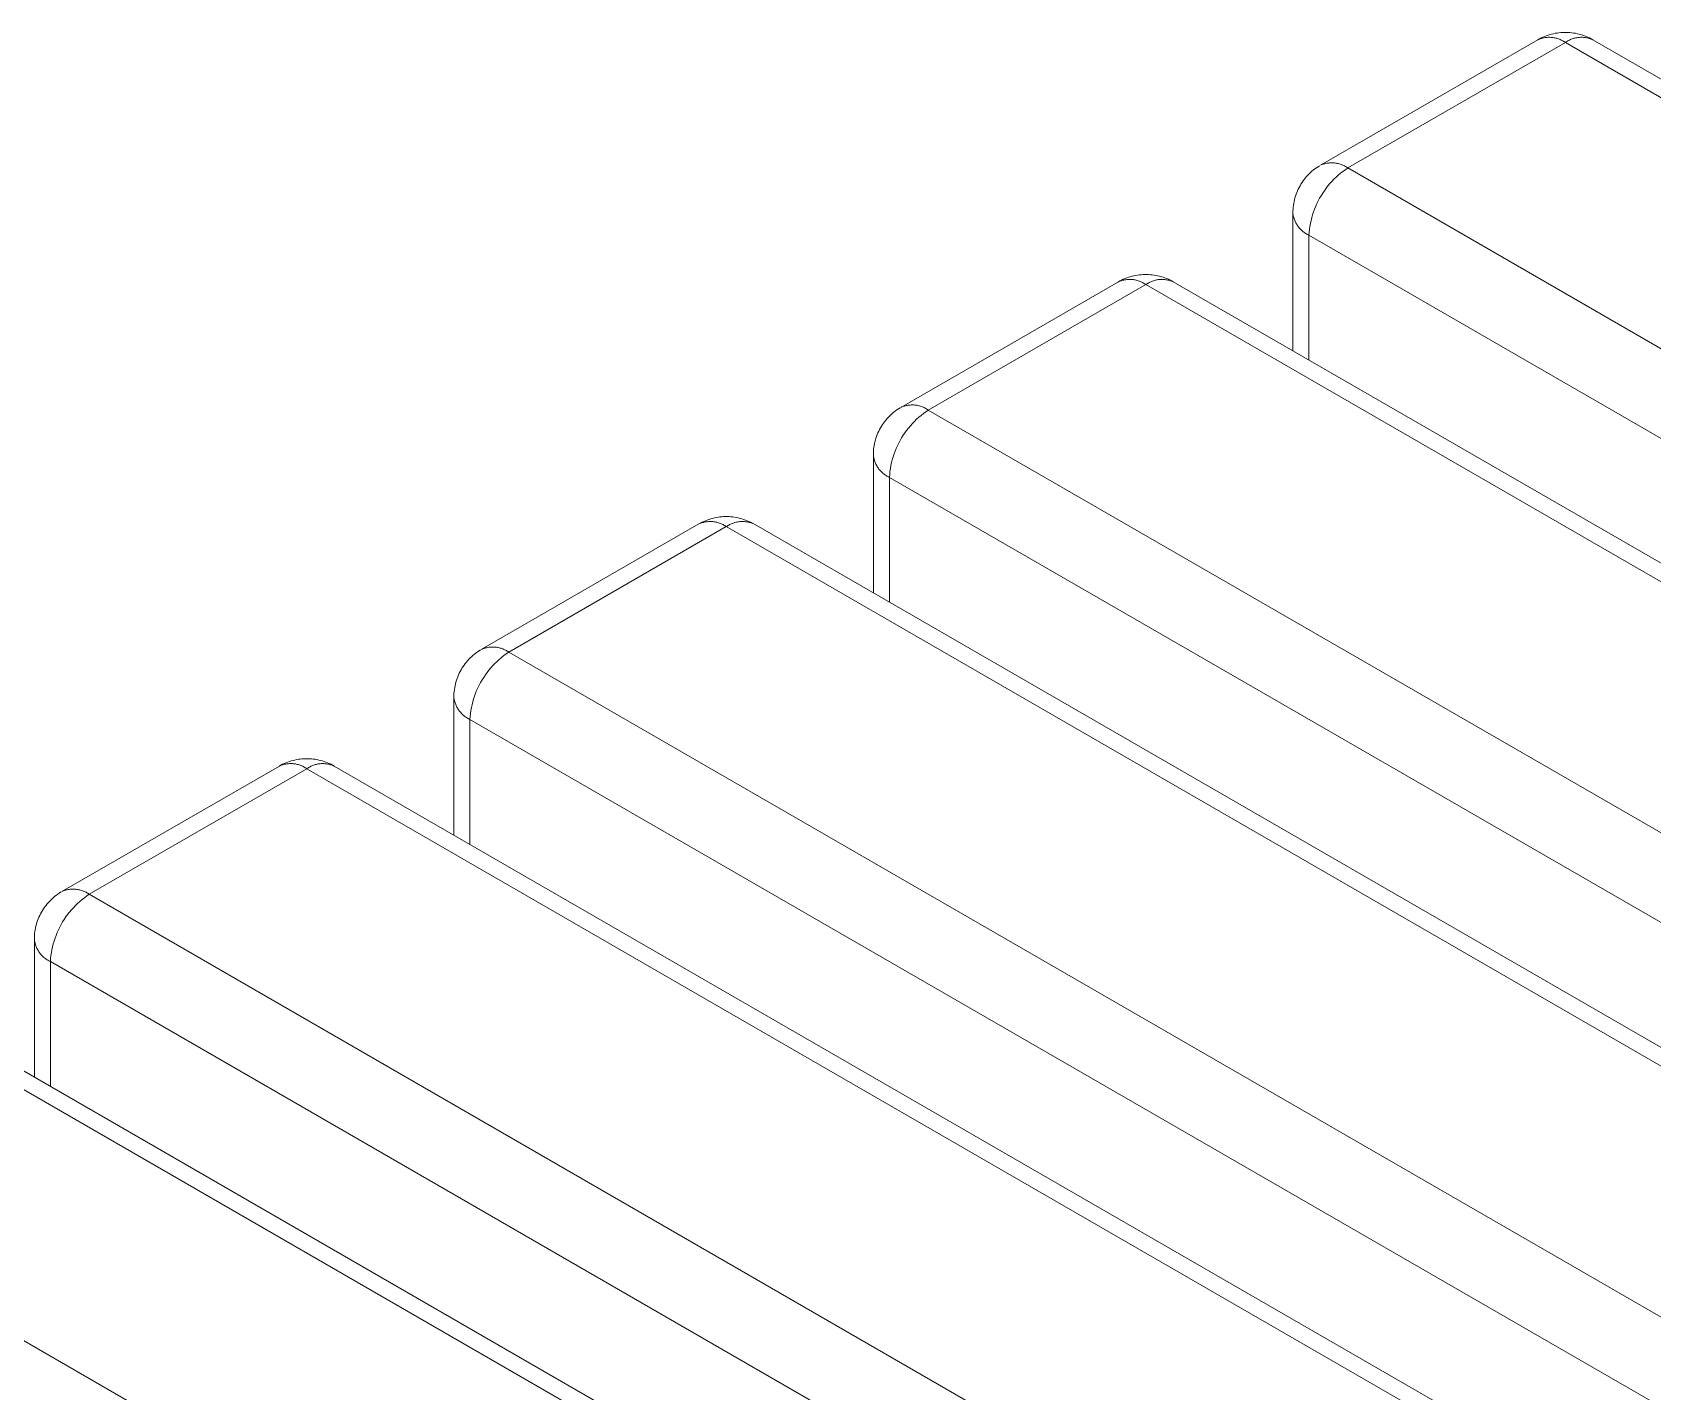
# Model space of a CAD drawing. Header units: inches. Extents: x -16 to 183, y -17 to 123.
# Drawn here: x 4.768 to 8.581, y 22.951 to 26.152 of the extents above; entities that cross this region are included whole.
import ezdxf

# ---------------------------------------------------------------- set-up
doc = ezdxf.new("R2010")
doc.units = ezdxf.units.IN
doc.layers.add('ZANO_R', color=7, linetype='Continuous', lineweight=0)

msp = doc.modelspace()

# ---------------------------------------------------------------- linework, layer by layer
at = {"layer": 'ZANO_R'}
for p, q in [((7.79941, 25.83905), (8.31139, 26.13464)), ((8.37604, 26.12824), (7.86405, 25.83264)), ((8.31139, 26.13464), (8.31521, 26.13676)), ((8.31139, 26.13464), (8.31347, 26.13554)), ((8.31347, 26.13554), (8.31558, 26.13636)), ((8.31521, 26.13676), (8.3191, 26.13875)), ((8.31558, 26.13636), (8.31772, 26.13711)), ((8.31772, 26.13711), (8.31989, 26.13778)), ((8.3191, 26.13875), (8.32305, 26.14061)), ((8.31989, 26.13778), (8.32208, 26.13838)), ((8.32208, 26.13838), (8.32428, 26.1389)), ((8.32305, 26.14061), (8.32706, 26.14233)), ((8.32428, 26.1389), (8.32651, 26.13934)), ((8.32651, 26.13934), (8.32874, 26.13971)), ((8.32706, 26.14233), (8.33113, 26.14391)), ((8.32874, 26.13971), (8.33099, 26.14)), ((8.33099, 26.14), (8.33325, 26.14021)), ((8.33113, 26.14391), (8.33525, 26.14536)), ((8.33325, 26.14021), (8.33551, 26.14034)), ((8.33525, 26.14536), (8.33942, 26.14667)), ((8.33551, 26.14034), (8.33778, 26.14039)), ((8.33778, 26.14039), (8.34004, 26.14036)), ((8.33942, 26.14667), (8.34363, 26.14784)), ((8.34004, 26.14036), (8.34231, 26.14026)), ((8.34231, 26.14026), (8.34457, 26.14008)), ((8.34363, 26.14784), (8.34787, 26.14886)), ((8.34457, 26.14008), (8.34682, 26.13981)), ((8.34682, 26.13981), (8.34906, 26.13947)), ((8.34787, 26.14886), (8.35215, 26.14974)), ((8.34906, 26.13947), (8.35129, 26.13905)), ((8.35129, 26.13905), (8.3535, 26.13856)), ((8.35215, 26.14974), (8.35646, 26.15047)), ((8.3535, 26.13856), (8.35569, 26.13798)), ((8.35569, 26.13798), (8.35787, 26.13734)), ((8.35646, 26.15047), (8.36079, 26.15106)), ((8.35787, 26.13734), (8.36002, 26.13661)), ((8.36002, 26.13661), (8.36214, 26.13581)), ((8.36079, 26.15106), (8.36513, 26.1515)), ((8.36214, 26.13581), (8.36423, 26.13494)), ((8.36423, 26.13494), (8.36629, 26.134)), ((8.36513, 26.1515), (8.36949, 26.1518)), ((8.36629, 26.134), (8.36832, 26.13298)), ((8.36832, 26.13298), (8.37031, 26.1319)), ((8.36949, 26.1518), (8.37385, 26.15194)), ((8.37031, 26.1319), (8.37226, 26.13074)), ((8.37226, 26.13074), (8.37417, 26.12952)), ((8.37385, 26.15194), (8.37822, 26.15194)), ((8.37417, 26.12952), (8.37604, 26.12824)), ((8.3779, 26.12952), (8.37604, 26.12824)), ((37.14479, 9.51859), (8.37604, 26.12824)), ((8.37981, 26.13074), (8.3779, 26.12952)), ((8.37822, 26.15194), (8.38259, 26.1518)), ((8.38177, 26.1319), (8.37981, 26.13074)), ((8.38376, 26.13298), (8.38177, 26.1319)), ((8.38259, 26.1518), (8.38694, 26.1515)), ((8.38578, 26.134), (8.38376, 26.13298)), ((8.38784, 26.13494), (8.38578, 26.134)), ((8.38694, 26.1515), (8.39129, 26.15106)), ((8.38994, 26.13581), (8.38784, 26.13494)), ((8.39206, 26.13661), (8.38994, 26.13581)), ((8.39129, 26.15106), (8.39562, 26.15047)), ((8.39421, 26.13734), (8.39206, 26.13661)), ((8.39638, 26.13798), (8.39421, 26.13734)), ((8.39562, 26.15047), (8.39992, 26.14974)), ((8.39857, 26.13856), (8.39638, 26.13798)), ((8.40078, 26.13905), (8.39857, 26.13856)), ((8.39992, 26.14974), (8.4042, 26.14886)), ((8.40301, 26.13947), (8.40078, 26.13905)), ((8.40525, 26.13981), (8.40301, 26.13947)), ((8.4042, 26.14886), (8.40844, 26.14784)), ((8.40751, 26.14008), (8.40525, 26.13981)), ((8.40976, 26.14026), (8.40751, 26.14008)), ((8.40844, 26.14784), (8.41265, 26.14667)), ((8.41203, 26.14036), (8.40976, 26.14026)), ((8.4143, 26.14039), (8.41203, 26.14036)), ((8.41265, 26.14667), (8.41682, 26.14536)), ((8.41656, 26.14034), (8.4143, 26.14039)), ((8.41883, 26.14021), (8.41656, 26.14034)), ((8.41682, 26.14536), (8.42094, 26.14391)), ((8.42108, 26.14), (8.41883, 26.14021)), ((8.42094, 26.14391), (8.42501, 26.14233)), ((8.42333, 26.13971), (8.42108, 26.14)), ((8.42557, 26.13934), (8.42333, 26.13971)), ((8.42501, 26.14233), (8.42902, 26.14061)), ((8.42779, 26.1389), (8.42557, 26.13934)), ((8.43, 26.13838), (8.42779, 26.1389)), ((8.42902, 26.14061), (8.43298, 26.13875)), ((8.43218, 26.13778), (8.43, 26.13838)), ((8.43435, 26.13711), (8.43218, 26.13778)), ((8.43298, 26.13875), (8.43687, 26.13676)), ((8.43649, 26.13636), (8.43435, 26.13711)), ((8.4386, 26.13554), (8.43649, 26.13636)), ((8.43687, 26.13676), (8.44068, 26.13464)), ((8.44068, 26.13464), (8.4386, 26.13554)), ((8.44068, 26.13464), (41.171, 7.23779)), ((7.77007, 25.81587), (7.77318, 25.81905)), ((7.77318, 25.81905), (7.7764, 25.82212)), ((7.7764, 25.82212), (7.77972, 25.82508)), ((7.77972, 25.82508), (7.78314, 25.82792)), ((7.78314, 25.82792), (7.78666, 25.83064)), ((7.78666, 25.83064), (7.79026, 25.83325)), ((7.79026, 25.83325), (7.79396, 25.83572)), ((7.79396, 25.83572), (7.79774, 25.83807)), ((7.79941, 25.83905), (7.80149, 25.83994)), ((7.80149, 25.83994), (7.8036, 25.84077)), ((7.8036, 25.84077), (7.80574, 25.84151)), ((7.80574, 25.84151), (7.80791, 25.84219)), ((7.80791, 25.84219), (7.81009, 25.84278)), ((7.81009, 25.84278), (7.8123, 25.84331)), ((7.8123, 25.84331), (7.81452, 25.84375)), ((7.81452, 25.84375), (7.81676, 25.84412)), ((7.81676, 25.84412), (7.81901, 25.8444)), ((7.81901, 25.8444), (7.82127, 25.84461)), ((7.82127, 25.84461), (7.82353, 25.84475)), ((7.82353, 25.84475), (7.8258, 25.8448)), ((7.8258, 25.8448), (7.82806, 25.84477)), ((7.82806, 25.84477), (7.83033, 25.84467)), ((7.83033, 25.84467), (7.83259, 25.84448)), ((7.83259, 25.84448), (7.83484, 25.84422)), ((7.83484, 25.84422), (7.83708, 25.84388)), ((7.83708, 25.84388), (7.83931, 25.84346)), ((7.83931, 25.84346), (7.84152, 25.84296)), ((7.84152, 25.84296), (7.84371, 25.84239)), ((7.84703, 25.82023), (7.84165, 25.81571)), ((7.84371, 25.84239), (7.84588, 25.84174)), ((7.84588, 25.84174), (7.84803, 25.84102)), ((7.85256, 25.82456), (7.84703, 25.82023)), ((7.84803, 25.84102), (7.85015, 25.84022)), ((7.85015, 25.84022), (7.85225, 25.83935)), ((7.85225, 25.83935), (7.85431, 25.8384)), ((7.85824, 25.8287), (7.85256, 25.82456)), ((7.85431, 25.8384), (7.85634, 25.83739)), ((7.85634, 25.83739), (7.85833, 25.8363)), ((7.86405, 25.83264), (7.85824, 25.8287)), ((7.85833, 25.8363), (7.86028, 25.83515)), ((7.86028, 25.83515), (7.86219, 25.83393)), ((7.86219, 25.83393), (7.86405, 25.83264)), ((7.86405, 25.83264), (40.59437, 6.93579)), ((7.74391, 25.77485), (7.74562, 25.77896)), ((7.74562, 25.77896), (7.74748, 25.783)), ((7.74748, 25.783), (7.74947, 25.78698)), ((7.74947, 25.78698), (7.7516, 25.79088)), ((7.7516, 25.79088), (7.75386, 25.79471)), ((7.75386, 25.79471), (7.75626, 25.79846)), ((7.75626, 25.79846), (7.75877, 25.80213)), ((7.75877, 25.80213), (7.76142, 25.80571)), ((7.76142, 25.80571), (7.76418, 25.80919)), ((7.76418, 25.80919), (7.76707, 25.81258)), ((7.76707, 25.81258), (7.77007, 25.81587)), ((7.80884, 25.77921), (7.80491, 25.77339)), ((7.81297, 25.7849), (7.80884, 25.77921)), ((7.81729, 25.79044), (7.81297, 25.7849)), ((7.82181, 25.79583), (7.81729, 25.79044)), ((7.8265, 25.80105), (7.82181, 25.79583)), ((7.83138, 25.80611), (7.8265, 25.80105)), ((7.83643, 25.811), (7.83138, 25.80611)), ((7.84165, 25.81571), (7.83643, 25.811)), ((7.73545, 25.7404), (7.73598, 25.74481)), ((7.73598, 25.74481), (7.73667, 25.74921)), ((7.73667, 25.74921), (7.7375, 25.75358)), ((7.7375, 25.75358), (7.73849, 25.75792)), ((7.73849, 25.75792), (7.73963, 25.76222)), ((7.73963, 25.76222), (7.74091, 25.76648)), ((7.74091, 25.76648), (7.74234, 25.77069)), ((7.74234, 25.77069), (7.74391, 25.77485)), ((7.78843, 25.7424), (7.7858, 25.73589)), ((7.79129, 25.74882), (7.78843, 25.7424)), ((7.79438, 25.75514), (7.79129, 25.74882)), ((7.79768, 25.76134), (7.79438, 25.75514)), ((7.80119, 25.76743), (7.79768, 25.76134)), ((7.80491, 25.77339), (7.80119, 25.76743)), ((7.73476, 25.72707), (7.73484, 25.73152)), ((7.73476, 25.40206), (7.73476, 25.72707)), ((7.73503, 25.72482), (7.73476, 25.72707)), ((7.73484, 25.73152), (7.73507, 25.73597)), ((7.73537, 25.72258), (7.73503, 25.72482)), ((7.73507, 25.73597), (7.73545, 25.7404)), ((7.73579, 25.72036), (7.73537, 25.72258)), ((7.73629, 25.71814), (7.73579, 25.72036)), ((7.73687, 25.71595), (7.73629, 25.71814)), ((7.73752, 25.71378), (7.73687, 25.71595)), ((7.73824, 25.71163), (7.73752, 25.71378)), ((7.73905, 25.70951), (7.73824, 25.71163)), ((7.73992, 25.70742), (7.73905, 25.70951)), ((7.74087, 25.70536), (7.73992, 25.70742)), ((7.74189, 25.70334), (7.74087, 25.70536)), ((7.74297, 25.70135), (7.74189, 25.70334)), ((7.77756, 25.70904), (7.77609, 25.70216)), ((7.77927, 25.71585), (7.77756, 25.70904)), ((7.78121, 25.72261), (7.77927, 25.71585)), ((7.78339, 25.72929), (7.78121, 25.72261)), ((7.7858, 25.73589), (7.78339, 25.72929)), ((7.74413, 25.6994), (7.74297, 25.70135)), ((7.74535, 25.69749), (7.74413, 25.6994)), ((7.74664, 25.69562), (7.74535, 25.69749)), ((7.748, 25.6938), (7.74664, 25.69562)), ((7.74941, 25.69203), (7.748, 25.6938)), ((7.75089, 25.69031), (7.74941, 25.69203)), ((7.75242, 25.68865), (7.75089, 25.69031)), ((7.75402, 25.68703), (7.75242, 25.68865)), ((7.75566, 25.68548), (7.75402, 25.68703)), ((7.75737, 25.68398), (7.75566, 25.68548)), ((7.75912, 25.68254), (7.75737, 25.68398)), ((7.76092, 25.68116), (7.75912, 25.68254)), ((7.76277, 25.67985), (7.76092, 25.68116)), ((7.76466, 25.6786), (7.76277, 25.67985)), ((7.76659, 25.67742), (7.76466, 25.6786)), ((7.76857, 25.67631), (7.76659, 25.67742)), ((7.77058, 25.67526), (7.76857, 25.67631)), ((7.77263, 25.67429), (7.77058, 25.67526)), ((7.77313, 25.6813), (7.77263, 25.67429)), ((7.77263, 25.67429), (7.77263, 25.3802)), ((36.88866, 8.86414), (7.77263, 25.67429)), ((7.77388, 25.68829), (7.77313, 25.6813)), ((7.77486, 25.69524), (7.77388, 25.68829)), ((7.77609, 25.70216), (7.77486, 25.69524)), ((6.81201, 25.26897), (7.32399, 25.56457)), ((7.38864, 25.55816), (6.87666, 25.26257)), ((7.32399, 25.56457), (7.32781, 25.56669)), ((7.32399, 25.56457), (7.32608, 25.56546)), ((7.32608, 25.56546), (7.32819, 25.56629)), ((7.32781, 25.56669), (7.3317, 25.56868)), ((7.32819, 25.56629), (7.33033, 25.56703)), ((7.33033, 25.56703), (7.33249, 25.56771)), ((7.3317, 25.56868), (7.33565, 25.57053)), ((7.33249, 25.56771), (7.33468, 25.56831)), ((7.33468, 25.56831), (7.33689, 25.56883)), ((7.33565, 25.57053), (7.33967, 25.57226)), ((7.33689, 25.56883), (7.33911, 25.56927)), ((7.33911, 25.56927), (7.34135, 25.56964)), ((7.33967, 25.57226), (7.34374, 25.57384)), ((7.34135, 25.56964), (7.3436, 25.56993)), ((7.3436, 25.56993), (7.34585, 25.57014)), ((7.34374, 25.57384), (7.34786, 25.57529)), ((7.34585, 25.57014), (7.34812, 25.57027)), ((7.34786, 25.57529), (7.35202, 25.5766)), ((7.34812, 25.57027), (7.35038, 25.57032)), ((7.35038, 25.57032), (7.35265, 25.57029)), ((7.35202, 25.5766), (7.35623, 25.57776)), ((7.35265, 25.57029), (7.35491, 25.57019)), ((7.35491, 25.57019), (7.35717, 25.57)), ((7.35623, 25.57776), (7.36048, 25.57879)), ((7.35717, 25.57), (7.35943, 25.56974)), ((7.35943, 25.56974), (7.36167, 25.5694)), ((7.36048, 25.57879), (7.36476, 25.57967)), ((7.36167, 25.5694), (7.36389, 25.56898)), ((7.36389, 25.56898), (7.36611, 25.56848)), ((7.36476, 25.57967), (7.36906, 25.5804)), ((7.36611, 25.56848), (7.3683, 25.56791)), ((7.3683, 25.56791), (7.37047, 25.56726)), ((7.36906, 25.5804), (7.37339, 25.58099)), ((7.37047, 25.56726), (7.37262, 25.56654)), ((7.37262, 25.56654), (7.37474, 25.56574)), ((7.37339, 25.58099), (7.37774, 25.58143)), ((7.37474, 25.56574), (7.37684, 25.56487)), ((7.37684, 25.56487), (7.3789, 25.56393)), ((7.37774, 25.58143), (7.38209, 25.58172)), ((7.3789, 25.56393), (7.38092, 25.56291)), ((7.38092, 25.56291), (7.38291, 25.56183)), ((7.38209, 25.58172), (7.38646, 25.58187)), ((7.38291, 25.56183), (7.38487, 25.56067)), ((7.38487, 25.56067), (7.38678, 25.55945)), ((7.38646, 25.58187), (7.39083, 25.58187)), ((7.38678, 25.55945), (7.38864, 25.55816)), ((7.39051, 25.55945), (7.38864, 25.55816)), ((36.13762, 8.95993), (7.38864, 25.55816)), ((7.39242, 25.56067), (7.39051, 25.55945)), ((7.39083, 25.58187), (7.39519, 25.58172)), ((7.39437, 25.56183), (7.39242, 25.56067)), ((7.39636, 25.56291), (7.39437, 25.56183)), ((7.39519, 25.58172), (7.39955, 25.58143)), ((7.39839, 25.56393), (7.39636, 25.56291)), ((7.40045, 25.56487), (7.39839, 25.56393)), ((7.39955, 25.58143), (7.40389, 25.58099)), ((7.40254, 25.56574), (7.40045, 25.56487)), ((7.40466, 25.56654), (7.40254, 25.56574)), ((7.40389, 25.58099), (7.40822, 25.5804)), ((7.40681, 25.56726), (7.40466, 25.56654)), ((7.40898, 25.56791), (7.40681, 25.56726)), ((7.40822, 25.5804), (7.41253, 25.57967)), ((7.41118, 25.56848), (7.40898, 25.56791)), ((7.41339, 25.56898), (7.41118, 25.56848)), ((7.41253, 25.57967), (7.4168, 25.57879)), ((7.41562, 25.5694), (7.41339, 25.56898)), ((7.41786, 25.56974), (7.41562, 25.5694)), ((7.4168, 25.57879), (7.42105, 25.57776)), ((7.42011, 25.57), (7.41786, 25.56974)), ((7.42237, 25.57019), (7.42011, 25.57)), ((7.42105, 25.57776), (7.42526, 25.5766)), ((7.42463, 25.57029), (7.42237, 25.57019)), ((7.4269, 25.57032), (7.42463, 25.57029)), ((7.42526, 25.5766), (7.42943, 25.57529)), ((7.42917, 25.57027), (7.4269, 25.57032)), ((7.43143, 25.57014), (7.42917, 25.57027)), ((7.42943, 25.57529), (7.43355, 25.57384)), ((7.43369, 25.56993), (7.43143, 25.57014)), ((7.43355, 25.57384), (7.43762, 25.57226)), ((7.43594, 25.56964), (7.43369, 25.56993)), ((7.43817, 25.56927), (7.43594, 25.56964)), ((7.43762, 25.57226), (7.44163, 25.57053)), ((7.4404, 25.56883), (7.43817, 25.56927)), ((7.4426, 25.56831), (7.4404, 25.56883)), ((7.44163, 25.57053), (7.44558, 25.56868)), ((7.44479, 25.56771), (7.4426, 25.56831)), ((7.44695, 25.56703), (7.44479, 25.56771)), ((7.44558, 25.56868), (7.44947, 25.56669)), ((7.44909, 25.56629), (7.44695, 25.56703)), ((7.45121, 25.56546), (7.44909, 25.56629)), ((7.44947, 25.56669), (7.45329, 25.56457)), ((7.45329, 25.56457), (7.45121, 25.56546)), ((7.45329, 25.56457), (40.1836, 6.66771)), ((6.77967, 25.24251), (6.78267, 25.24579)), ((6.78267, 25.24579), (6.78578, 25.24897)), ((6.78578, 25.24897), (6.789, 25.25205)), ((6.789, 25.25205), (6.79232, 25.255)), ((6.79232, 25.255), (6.79574, 25.25785)), ((6.79574, 25.25785), (6.79926, 25.26057)), ((6.79926, 25.26057), (6.80287, 25.26317)), ((6.80287, 25.26317), (6.80657, 25.26565)), ((6.80657, 25.26565), (6.81034, 25.268)), ((6.81201, 25.26897), (6.81409, 25.26987)), ((6.81409, 25.26987), (6.81621, 25.27069)), ((6.81621, 25.27069), (6.81835, 25.27144)), ((6.81835, 25.27144), (6.82051, 25.27211)), ((6.82051, 25.27211), (6.8227, 25.27271)), ((6.8227, 25.27271), (6.8249, 25.27323)), ((6.8249, 25.27323), (6.82713, 25.27368)), ((6.82713, 25.27368), (6.82936, 25.27404)), ((6.82936, 25.27404), (6.83161, 25.27433)), ((6.83161, 25.27433), (6.83387, 25.27454)), ((6.83387, 25.27454), (6.83613, 25.27467)), ((6.83613, 25.27467), (6.8384, 25.27473)), ((6.8384, 25.27473), (6.84067, 25.2747)), ((6.84067, 25.2747), (6.84293, 25.27459)), ((6.84293, 25.27459), (6.84519, 25.27441)), ((6.84519, 25.27441), (6.84744, 25.27415)), ((6.84744, 25.27415), (6.84968, 25.27381)), ((6.85425, 25.24563), (6.84904, 25.24093)), ((6.84968, 25.27381), (6.85191, 25.27339)), ((6.85191, 25.27339), (6.85412, 25.27289)), ((6.85412, 25.27289), (6.85632, 25.27232)), ((6.85963, 25.25016), (6.85425, 25.24563)), ((6.85632, 25.27232), (6.85849, 25.27167)), ((6.85849, 25.27167), (6.86064, 25.27095)), ((6.86516, 25.25449), (6.85963, 25.25016)), ((6.86064, 25.27095), (6.86276, 25.27015)), ((6.86276, 25.27015), (6.86485, 25.26928)), ((6.86485, 25.26928), (6.86691, 25.26833)), ((6.87084, 25.25863), (6.86516, 25.25449)), ((6.86691, 25.26833), (6.86894, 25.26732)), ((6.86894, 25.26732), (6.87093, 25.26623)), ((6.87666, 25.26257), (6.87084, 25.25863)), ((6.87093, 25.26623), (6.87288, 25.26508)), ((6.87288, 25.26508), (6.87479, 25.26386)), ((6.87479, 25.26386), (6.87666, 25.26257)), ((6.87666, 25.26257), (39.60697, 6.36572)), ((6.75652, 25.20478), (6.75823, 25.20888)), ((6.75823, 25.20888), (6.76008, 25.21293)), ((6.76008, 25.21293), (6.76208, 25.2169)), ((6.76208, 25.2169), (6.76421, 25.22081)), ((6.76421, 25.22081), (6.76647, 25.22464)), ((6.76647, 25.22464), (6.76886, 25.22839)), ((6.76886, 25.22839), (6.77138, 25.23206)), ((6.77138, 25.23206), (6.77402, 25.23564)), ((6.77402, 25.23564), (6.77679, 25.23912)), ((6.77679, 25.23912), (6.77967, 25.24251)), ((6.82145, 25.20914), (6.81752, 25.20331)), ((6.82557, 25.21483), (6.82145, 25.20914)), ((6.8299, 25.22037), (6.82557, 25.21483)), ((6.83441, 25.22575), (6.8299, 25.22037)), ((6.83911, 25.23098), (6.83441, 25.22575)), ((6.84399, 25.23604), (6.83911, 25.23098)), ((6.84904, 25.24093), (6.84399, 25.23604)), ((6.74767, 25.16589), (6.74805, 25.17032)), ((6.74805, 25.17032), (6.74859, 25.17474)), ((6.74859, 25.17474), (6.74927, 25.17914)), ((6.74927, 25.17914), (6.75011, 25.18351)), ((6.75011, 25.18351), (6.7511, 25.18784)), ((6.7511, 25.18784), (6.75223, 25.19214)), ((6.75223, 25.19214), (6.75351, 25.1964)), ((6.75351, 25.1964), (6.75494, 25.20062)), ((6.75494, 25.20062), (6.75652, 25.20478)), ((6.80104, 25.17233), (6.7984, 25.16582)), ((6.8039, 25.17875), (6.80104, 25.17233)), ((6.80698, 25.18506), (6.8039, 25.17875)), ((6.81028, 25.19127), (6.80698, 25.18506)), ((6.8138, 25.19735), (6.81028, 25.19127)), ((6.81752, 25.20331), (6.8138, 25.19735)), ((6.74736, 25.157), (6.74744, 25.16145)), ((6.74736, 24.83199), (6.74736, 25.157)), ((6.74763, 25.15475), (6.74736, 25.157)), ((6.74744, 25.16145), (6.74767, 25.16589)), ((6.74797, 25.15251), (6.74763, 25.15475)), ((6.7484, 25.15028), (6.74797, 25.15251)), ((6.7489, 25.14807), (6.7484, 25.15028)), ((6.74947, 25.14588), (6.7489, 25.14807)), ((6.75012, 25.14371), (6.74947, 25.14588)), ((6.75085, 25.14156), (6.75012, 25.14371)), ((6.75165, 25.13944), (6.75085, 25.14156)), ((6.75253, 25.13735), (6.75165, 25.13944)), ((6.75347, 25.13529), (6.75253, 25.13735)), ((6.75449, 25.13326), (6.75347, 25.13529)), ((6.75558, 25.13127), (6.75449, 25.13326)), ((6.75673, 25.12932), (6.75558, 25.13127)), ((6.7887, 25.13209), (6.78747, 25.12517)), ((6.79017, 25.13896), (6.7887, 25.13209)), ((6.79188, 25.14578), (6.79017, 25.13896)), ((6.79382, 25.15253), (6.79188, 25.14578)), ((6.796, 25.15921), (6.79382, 25.15253)), ((6.7984, 25.16582), (6.796, 25.15921)), ((6.75796, 25.12742), (6.75673, 25.12932)), ((6.75925, 25.12555), (6.75796, 25.12742)), ((6.7606, 25.12373), (6.75925, 25.12555)), ((6.76202, 25.12196), (6.7606, 25.12373)), ((6.76349, 25.12024), (6.76202, 25.12196)), ((6.76503, 25.11857), (6.76349, 25.12024)), ((6.76662, 25.11696), (6.76503, 25.11857)), ((6.76827, 25.1154), (6.76662, 25.11696)), ((6.76997, 25.11391), (6.76827, 25.1154)), ((6.77172, 25.11247), (6.76997, 25.11391)), ((6.77352, 25.11109), (6.77172, 25.11247)), ((6.77537, 25.10978), (6.77352, 25.11109)), ((6.77726, 25.10853), (6.77537, 25.10978)), ((6.7792, 25.10735), (6.77726, 25.10853)), ((6.78117, 25.10623), (6.7792, 25.10735)), ((6.78319, 25.10519), (6.78117, 25.10623)), ((6.78523, 25.10422), (6.78319, 25.10519)), ((6.78574, 25.11123), (6.78523, 25.10422)), ((6.78523, 25.10422), (6.78523, 24.81012)), ((39.51555, 6.20736), (6.78523, 25.10422)), ((6.78648, 25.11821), (6.78574, 25.11123)), ((6.78747, 25.12517), (6.78648, 25.11821)), ((5.82462, 24.6989), (6.3366, 24.9945)), ((6.40125, 24.98809), (5.88926, 24.6925)), ((6.3366, 24.9945), (6.34042, 24.99662)), ((6.3366, 24.9945), (6.33868, 24.99539)), ((6.33868, 24.99539), (6.34079, 24.99621)), ((6.34042, 24.99662), (6.34431, 24.9986)), ((6.34079, 24.99621), (6.34293, 24.99696)), ((6.34293, 24.99696), (6.3451, 24.99763)), ((6.34431, 24.9986), (6.34826, 25.00046)), ((6.3451, 24.99763), (6.34729, 24.99823)), ((6.34729, 24.99823), (6.34949, 24.99875)), ((6.34826, 25.00046), (6.35227, 25.00218)), ((6.34949, 24.99875), (6.35172, 24.9992)), ((6.35172, 24.9992), (6.35395, 24.99956)), ((6.35227, 25.00218), (6.35634, 25.00377)), ((6.35395, 24.99956), (6.3562, 24.99985)), ((6.3562, 24.99985), (6.35846, 25.00006)), ((6.35634, 25.00377), (6.36046, 25.00522)), ((6.35846, 25.00006), (6.36072, 25.00019)), ((6.36046, 25.00522), (6.36463, 25.00652)), ((6.36072, 25.00019), (6.36299, 25.00025)), ((6.36299, 25.00025), (6.36525, 25.00022)), ((6.36463, 25.00652), (6.36884, 25.00769)), ((6.36525, 25.00022), (6.36752, 25.00011)), ((6.36752, 25.00011), (6.36978, 24.99993)), ((6.36884, 25.00769), (6.37308, 25.00871)), ((6.36978, 24.99993), (6.37203, 24.99967)), ((6.37203, 24.99967), (6.37427, 24.99933)), ((6.37308, 25.00871), (6.37736, 25.00959)), ((6.37427, 24.99933), (6.3765, 24.99891)), ((6.3765, 24.99891), (6.37871, 24.99841)), ((6.37736, 25.00959), (6.38167, 25.01033)), ((6.37871, 24.99841), (6.38091, 24.99784)), ((6.38091, 24.99784), (6.38308, 24.99719)), ((6.38167, 25.01033), (6.386, 25.01092)), ((6.38308, 24.99719), (6.38523, 24.99647)), ((6.38523, 24.99647), (6.38735, 24.99567)), ((6.386, 25.01092), (6.39034, 25.01136)), ((6.38735, 24.99567), (6.38944, 24.9948)), ((6.38944, 24.9948), (6.3915, 24.99385)), ((6.39034, 25.01136), (6.3947, 25.01165)), ((6.3915, 24.99385), (6.39353, 24.99284)), ((6.39353, 24.99284), (6.39552, 24.99175)), ((6.3947, 25.01165), (6.39906, 25.0118)), ((6.39552, 24.99175), (6.39747, 24.9906)), ((6.39747, 24.9906), (6.39938, 24.98938)), ((6.39906, 25.0118), (6.40343, 25.0118)), ((6.39938, 24.98938), (6.40125, 24.98809)), ((6.40311, 24.98938), (6.40125, 24.98809)), ((31.12553, 10.71352), (6.40125, 24.98809)), ((6.40502, 24.9906), (6.40311, 24.98938)), ((6.40343, 25.0118), (6.4078, 25.01165)), ((6.40698, 24.99175), (6.40502, 24.9906)), ((6.40897, 24.99284), (6.40698, 24.99175)), ((6.4078, 25.01165), (6.41215, 25.01136)), ((6.41099, 24.99385), (6.40897, 24.99284)), ((6.41305, 24.9948), (6.41099, 24.99385)), ((6.41215, 25.01136), (6.4165, 25.01092)), ((6.41515, 24.99567), (6.41305, 24.9948)), ((6.41727, 24.99647), (6.41515, 24.99567)), ((6.4165, 25.01092), (6.42083, 25.01033)), ((6.41942, 24.99719), (6.41727, 24.99647)), ((6.42159, 24.99784), (6.41942, 24.99719)), ((6.42083, 25.01033), (6.42513, 25.00959)), ((6.42378, 24.99841), (6.42159, 24.99784)), ((6.42599, 24.99891), (6.42378, 24.99841)), ((6.42513, 25.00959), (6.42941, 25.00871)), ((6.42822, 24.99933), (6.42599, 24.99891)), ((6.43046, 24.99967), (6.42822, 24.99933)), ((6.42941, 25.00871), (6.43366, 25.00769)), ((6.43272, 24.99993), (6.43046, 24.99967)), ((6.43497, 25.00011), (6.43272, 24.99993)), ((6.43366, 25.00769), (6.43786, 25.00652)), ((6.43724, 25.00022), (6.43497, 25.00011)), ((6.43951, 25.00025), (6.43724, 25.00022)), ((6.43786, 25.00652), (6.44203, 25.00522)), ((6.44177, 25.00019), (6.43951, 25.00025)), ((6.44404, 25.00006), (6.44177, 25.00019)), ((6.44203, 25.00522), (6.44615, 25.00377)), ((6.44629, 24.99985), (6.44404, 25.00006)), ((6.44615, 25.00377), (6.45022, 25.00218)), ((6.44854, 24.99956), (6.44629, 24.99985)), ((6.45078, 24.9992), (6.44854, 24.99956)), ((6.45022, 25.00218), (6.45423, 25.00046)), ((6.453, 24.99875), (6.45078, 24.9992)), ((6.45521, 24.99823), (6.453, 24.99875)), ((6.45423, 25.00046), (6.45819, 24.9986)), ((6.45739, 24.99763), (6.45521, 24.99823)), ((6.45956, 24.99696), (6.45739, 24.99763)), ((6.45819, 24.9986), (6.46208, 24.99662)), ((6.4617, 24.99621), (6.45956, 24.99696)), ((6.46381, 24.99539), (6.4617, 24.99621)), ((6.46208, 24.99662), (6.46589, 24.9945)), ((6.46589, 24.9945), (6.46381, 24.99539)), ((6.46589, 24.9945), (39.19621, 6.09764)), ((5.79228, 24.67243), (5.79528, 24.67572)), ((5.79528, 24.67572), (5.79839, 24.6789)), ((5.79839, 24.6789), (5.80161, 24.68197)), ((5.80161, 24.68197), (5.80493, 24.68493)), ((5.80493, 24.68493), (5.80835, 24.68778)), ((5.80835, 24.68778), (5.81187, 24.6905)), ((5.81187, 24.6905), (5.81547, 24.6931)), ((5.81547, 24.6931), (5.81917, 24.69558)), ((5.81917, 24.69558), (5.82295, 24.69792)), ((5.82462, 24.6989), (5.8267, 24.6998)), ((5.8267, 24.6998), (5.82881, 24.70062)), ((5.82881, 24.70062), (5.83095, 24.70137)), ((5.83095, 24.70137), (5.83312, 24.70204)), ((5.83312, 24.70204), (5.8353, 24.70264)), ((5.8353, 24.70264), (5.83751, 24.70316)), ((5.83751, 24.70316), (5.83973, 24.7036)), ((5.83973, 24.7036), (5.84197, 24.70397)), ((5.84197, 24.70397), (5.84422, 24.70426)), ((5.84422, 24.70426), (5.84648, 24.70447)), ((5.84648, 24.70447), (5.84874, 24.7046)), ((5.84874, 24.7046), (5.85101, 24.70465)), ((5.85101, 24.70465), (5.85327, 24.70463)), ((5.85327, 24.70463), (5.85554, 24.70452)), ((5.85554, 24.70452), (5.8578, 24.70434)), ((5.8578, 24.70434), (5.86005, 24.70407)), ((5.86005, 24.70407), (5.86229, 24.70373)), ((5.86686, 24.67556), (5.86164, 24.67085)), ((5.86229, 24.70373), (5.86452, 24.70331)), ((5.86452, 24.70331), (5.86673, 24.70282)), ((5.86673, 24.70282), (5.86892, 24.70225)), ((5.87224, 24.68009), (5.86686, 24.67556)), ((5.86892, 24.70225), (5.87109, 24.7016)), ((5.87109, 24.7016), (5.87324, 24.70087)), ((5.87777, 24.68442), (5.87224, 24.68009)), ((5.87324, 24.70087), (5.87536, 24.70007)), ((5.87536, 24.70007), (5.87746, 24.6992)), ((5.87746, 24.6992), (5.87952, 24.69826)), ((5.88345, 24.68856), (5.87777, 24.68442)), ((5.87952, 24.69826), (5.88155, 24.69724)), ((5.88155, 24.69724), (5.88354, 24.69616)), ((5.88926, 24.6925), (5.88345, 24.68856)), ((5.88354, 24.69616), (5.88549, 24.69501)), ((5.88549, 24.69501), (5.8874, 24.69378)), ((5.8874, 24.69378), (5.88926, 24.6925)), ((5.88926, 24.6925), (38.61958, 5.79564)), ((5.76912, 24.63471), (5.77084, 24.63881)), ((5.77084, 24.63881), (5.77269, 24.64285)), ((5.77269, 24.64285), (5.77468, 24.64683)), ((5.77468, 24.64683), (5.77681, 24.65074)), ((5.77681, 24.65074), (5.77907, 24.65457)), ((5.77907, 24.65457), (5.78147, 24.65832)), ((5.78147, 24.65832), (5.78398, 24.66199)), ((5.78398, 24.66199), (5.78663, 24.66556)), ((5.78663, 24.66556), (5.7894, 24.66905)), ((5.7894, 24.66905), (5.79228, 24.67243)), ((5.83405, 24.63907), (5.83012, 24.63324)), ((5.83818, 24.64475), (5.83405, 24.63907)), ((5.8425, 24.65029), (5.83818, 24.64475)), ((5.84702, 24.65568), (5.8425, 24.65029)), ((5.85171, 24.66091), (5.84702, 24.65568)), ((5.85659, 24.66597), (5.85171, 24.66091)), ((5.86164, 24.67085), (5.85659, 24.66597)), ((5.76028, 24.59582), (5.76066, 24.60025)), ((5.76066, 24.60025), (5.76119, 24.60467)), ((5.76119, 24.60467), (5.76188, 24.60906)), ((5.76188, 24.60906), (5.76271, 24.61343)), ((5.76271, 24.61343), (5.7637, 24.61777)), ((5.7637, 24.61777), (5.76484, 24.62207)), ((5.76484, 24.62207), (5.76612, 24.62633)), ((5.76612, 24.62633), (5.76755, 24.63054)), ((5.76755, 24.63054), (5.76912, 24.63471)), ((5.81364, 24.60226), (5.81101, 24.59574)), ((5.8165, 24.60868), (5.81364, 24.60226)), ((5.81959, 24.61499), (5.8165, 24.60868)), ((5.82289, 24.6212), (5.81959, 24.61499)), ((5.8264, 24.62728), (5.82289, 24.6212)), ((5.83012, 24.63324), (5.8264, 24.62728)), ((5.75997, 24.58693), (5.76005, 24.59138)), ((5.75997, 24.26192), (5.75997, 24.58693)), ((5.76024, 24.58468), (5.75997, 24.58693)), ((5.76005, 24.59138), (5.76028, 24.59582)), ((5.76058, 24.58244), (5.76024, 24.58468)), ((5.761, 24.58021), (5.76058, 24.58244)), ((5.7615, 24.578), (5.761, 24.58021)), ((5.76208, 24.57581), (5.7615, 24.578)), ((5.76273, 24.57363), (5.76208, 24.57581)), ((5.76346, 24.57149), (5.76273, 24.57363)), ((5.76426, 24.56937), (5.76346, 24.57149)), ((5.76513, 24.56728), (5.76426, 24.56937)), ((5.76608, 24.56522), (5.76513, 24.56728)), ((5.7671, 24.56319), (5.76608, 24.56522)), ((5.76818, 24.5612), (5.7671, 24.56319)), ((5.76934, 24.55925), (5.76818, 24.5612)), ((5.77056, 24.55734), (5.76934, 24.55925)), ((5.8013, 24.56202), (5.80007, 24.5551)), ((5.80277, 24.56889), (5.8013, 24.56202)), ((5.80448, 24.57571), (5.80277, 24.56889)), ((5.80642, 24.58246), (5.80448, 24.57571)), ((5.8086, 24.58914), (5.80642, 24.58246)), ((5.81101, 24.59574), (5.8086, 24.58914)), ((5.77185, 24.55548), (5.77056, 24.55734)), ((5.77321, 24.55366), (5.77185, 24.55548)), ((5.77462, 24.55189), (5.77321, 24.55366)), ((5.7761, 24.55017), (5.77462, 24.55189)), ((5.77763, 24.5485), (5.7761, 24.55017)), ((5.77923, 24.54689), (5.77763, 24.5485)), ((5.78087, 24.54533), (5.77923, 24.54689)), ((5.78258, 24.54383), (5.78087, 24.54533)), ((5.78433, 24.54239), (5.78258, 24.54383)), ((5.78613, 24.54102), (5.78433, 24.54239)), ((5.78798, 24.5397), (5.78613, 24.54102)), ((5.78987, 24.53846), (5.78798, 24.5397)), ((5.7918, 24.53728), (5.78987, 24.53846)), ((5.79378, 24.53616), (5.7918, 24.53728)), ((5.79579, 24.53512), (5.79378, 24.53616)), ((5.79784, 24.53414), (5.79579, 24.53512)), ((5.79834, 24.54115), (5.79784, 24.53414)), ((5.79784, 24.53414), (5.79784, 24.24005)), ((34.87418, 7.74691), (5.79784, 24.53414)), ((5.79909, 24.54814), (5.79834, 24.54115)), ((5.80007, 24.5551), (5.79909, 24.54814)), ((4.83722, 24.12883), (5.3492, 24.42442)), ((5.41385, 24.41802), (4.90187, 24.12243)), ((5.3492, 24.42442), (5.35302, 24.42654)), ((5.3492, 24.42442), (5.35129, 24.42532)), ((5.35129, 24.42532), (5.3534, 24.42614)), ((5.35302, 24.42654), (5.35691, 24.42853)), ((5.3534, 24.42614), (5.35554, 24.42689)), ((5.35554, 24.42689), (5.3577, 24.42756)), ((5.35691, 24.42853), (5.36086, 24.43039)), ((5.3577, 24.42756), (5.35989, 24.42816)), ((5.35989, 24.42816), (5.3621, 24.42868)), ((5.36086, 24.43039), (5.36488, 24.43211)), ((5.3621, 24.42868), (5.36432, 24.42913)), ((5.36432, 24.42913), (5.36656, 24.42949)), ((5.36488, 24.43211), (5.36895, 24.4337)), ((5.36656, 24.42949), (5.36881, 24.42978)), ((5.36881, 24.42978), (5.37106, 24.42999)), ((5.36895, 24.4337), (5.37307, 24.43514)), ((5.37106, 24.42999), (5.37333, 24.43012)), ((5.37307, 24.43514), (5.37724, 24.43645)), ((5.37333, 24.43012), (5.37559, 24.43017)), ((5.37559, 24.43017), (5.37786, 24.43015)), ((5.37724, 24.43645), (5.38144, 24.43762)), ((5.37786, 24.43015), (5.38012, 24.43004)), ((5.38012, 24.43004), (5.38238, 24.42986)), ((5.38144, 24.43762), (5.38569, 24.43864)), ((5.38238, 24.42986), (5.38464, 24.42959)), ((5.38464, 24.42959), (5.38688, 24.42925)), ((5.38569, 24.43864), (5.38997, 24.43952)), ((5.38688, 24.42925), (5.3891, 24.42883)), ((5.3891, 24.42883), (5.39132, 24.42834)), ((5.38997, 24.43952), (5.39427, 24.44025)), ((5.39132, 24.42834), (5.39351, 24.42777)), ((5.39351, 24.42777), (5.39568, 24.42712)), ((5.39427, 24.44025), (5.3986, 24.44084)), ((5.39568, 24.42712), (5.39783, 24.42639)), ((5.39783, 24.42639), (5.39995, 24.4256)), ((5.3986, 24.44084), (5.40295, 24.44128)), ((5.39995, 24.4256), (5.40205, 24.42472)), ((5.40205, 24.42472), (5.40411, 24.42378)), ((5.40295, 24.44128), (5.4073, 24.44158)), ((5.40411, 24.42378), (5.40613, 24.42276)), ((5.40613, 24.42276), (5.40812, 24.42168)), ((5.4073, 24.44158), (5.41167, 24.44173)), ((5.40812, 24.42168), (5.41008, 24.42053)), ((5.41008, 24.42053), (5.41199, 24.41931)), ((5.41167, 24.44173), (5.41604, 24.44173)), ((5.41199, 24.41931), (5.41385, 24.41802)), ((5.41572, 24.41931), (5.41385, 24.41802)), ((29.23377, 10.66558), (5.41385, 24.41802)), ((5.41763, 24.42053), (5.41572, 24.41931)), ((5.41604, 24.44173), (5.4204, 24.44158)), ((5.41958, 24.42168), (5.41763, 24.42053)), ((5.42157, 24.42276), (5.41958, 24.42168)), ((5.4204, 24.44158), (5.42476, 24.44128)), ((5.4236, 24.42378), (5.42157, 24.42276)), ((5.42566, 24.42472), (5.4236, 24.42378)), ((5.42476, 24.44128), (5.4291, 24.44084)), ((5.42775, 24.4256), (5.42566, 24.42472)), ((5.42987, 24.42639), (5.42775, 24.4256)), ((5.4291, 24.44084), (5.43343, 24.44025)), ((5.43202, 24.42712), (5.42987, 24.42639)), ((5.43419, 24.42777), (5.43202, 24.42712)), ((5.43343, 24.44025), (5.43774, 24.43952)), ((5.43639, 24.42834), (5.43419, 24.42777)), ((5.4386, 24.42883), (5.43639, 24.42834)), ((5.43774, 24.43952), (5.44201, 24.43864)), ((5.44083, 24.42925), (5.4386, 24.42883)), ((5.44307, 24.42959), (5.44083, 24.42925)), ((5.44201, 24.43864), (5.44626, 24.43762)), ((5.44532, 24.42986), (5.44307, 24.42959)), ((5.44758, 24.43004), (5.44532, 24.42986)), ((5.44626, 24.43762), (5.45047, 24.43645)), ((5.44984, 24.43015), (5.44758, 24.43004)), ((5.45211, 24.43017), (5.44984, 24.43015)), ((5.45047, 24.43645), (5.45464, 24.43514)), ((5.45438, 24.43012), (5.45211, 24.43017)), ((5.45664, 24.42999), (5.45438, 24.43012)), ((5.45464, 24.43514), (5.45876, 24.4337)), ((5.4589, 24.42978), (5.45664, 24.42999)), ((5.45876, 24.4337), (5.46283, 24.43211)), ((5.46115, 24.42949), (5.4589, 24.42978)), ((5.46338, 24.42913), (5.46115, 24.42949)), ((5.46283, 24.43211), (5.46684, 24.43039)), ((5.46561, 24.42868), (5.46338, 24.42913)), ((5.46781, 24.42816), (5.46561, 24.42868)), ((5.46684, 24.43039), (5.47079, 24.42853)), ((5.47, 24.42756), (5.46781, 24.42816)), ((5.47216, 24.42689), (5.47, 24.42756)), ((5.47079, 24.42853), (5.47468, 24.42654)), ((5.4743, 24.42614), (5.47216, 24.42689)), ((5.47642, 24.42532), (5.4743, 24.42614)), ((5.47468, 24.42654), (5.4785, 24.42442)), ((5.4785, 24.42442), (5.47642, 24.42532)), ((5.4785, 24.42442), (38.20881, 5.52757)), ((4.802, 24.09897), (4.80488, 24.10236)), ((4.80488, 24.10236), (4.80788, 24.10565)), ((4.80788, 24.10565), (4.81099, 24.10883)), ((4.81099, 24.10883), (4.81421, 24.1119)), ((4.81421, 24.1119), (4.81753, 24.11486)), ((4.81753, 24.11486), (4.82095, 24.1177)), ((4.82095, 24.1177), (4.82447, 24.12043)), ((4.82447, 24.12043), (4.82808, 24.12303)), ((4.82808, 24.12303), (4.83178, 24.1255)), ((4.83178, 24.1255), (4.83556, 24.12785)), ((4.83722, 24.12883), (4.8393, 24.12972)), ((4.8393, 24.12972), (4.84142, 24.13055)), ((4.84142, 24.13055), (4.84356, 24.1313)), ((4.84356, 24.1313), (4.84572, 24.13197)), ((4.84572, 24.13197), (4.84791, 24.13257)), ((4.84791, 24.13257), (4.85011, 24.13309)), ((4.85011, 24.13309), (4.85234, 24.13353)), ((4.85234, 24.13353), (4.85458, 24.1339)), ((4.85458, 24.1339), (4.85682, 24.13419)), ((4.85682, 24.13419), (4.85908, 24.1344)), ((4.85908, 24.1344), (4.86134, 24.13453)), ((4.86134, 24.13453), (4.86361, 24.13458)), ((4.86361, 24.13458), (4.86588, 24.13455)), ((4.86588, 24.13455), (4.86814, 24.13445)), ((4.86814, 24.13445), (4.8704, 24.13426)), ((4.8704, 24.13426), (4.87265, 24.134)), ((4.87265, 24.134), (4.87489, 24.13366)), ((4.87946, 24.10549), (4.87425, 24.10078)), ((4.87489, 24.13366), (4.87712, 24.13324)), ((4.87712, 24.13324), (4.87933, 24.13275)), ((4.87933, 24.13275), (4.88153, 24.13217)), ((4.88484, 24.11001), (4.87946, 24.10549)), ((4.88153, 24.13217), (4.8837, 24.13152)), ((4.8837, 24.13152), (4.88585, 24.1308)), ((4.89037, 24.11435), (4.88484, 24.11001)), ((4.88585, 24.1308), (4.88797, 24.13)), ((4.88797, 24.13), (4.89006, 24.12913)), ((4.89006, 24.12913), (4.89212, 24.12819)), ((4.89605, 24.11849), (4.89037, 24.11435)), ((4.89212, 24.12819), (4.89415, 24.12717)), ((4.89415, 24.12717), (4.89614, 24.12609)), ((4.90187, 24.12243), (4.89605, 24.11849)), ((4.89614, 24.12609), (4.89809, 24.12493)), ((4.89809, 24.12493), (4.9, 24.12371)), ((4.9, 24.12371), (4.90187, 24.12243)), ((4.90187, 24.12243), (34.06294, 7.28627)), ((4.78015, 24.06047), (4.78173, 24.06463)), ((4.78173, 24.06463), (4.78344, 24.06874)), ((4.78344, 24.06874), (4.7853, 24.07278)), ((4.7853, 24.07278), (4.78729, 24.07676)), ((4.78729, 24.07676), (4.78942, 24.08067)), ((4.78942, 24.08067), (4.79168, 24.0845)), ((4.79168, 24.0845), (4.79407, 24.08825)), ((4.79407, 24.08825), (4.79659, 24.09191)), ((4.79659, 24.09191), (4.79923, 24.09549)), ((4.79923, 24.09549), (4.802, 24.09897)), ((4.84273, 24.06317), (4.83901, 24.05721)), ((4.84666, 24.069), (4.84273, 24.06317)), ((4.85078, 24.07468), (4.84666, 24.069)), ((4.85511, 24.08022), (4.85078, 24.07468)), ((4.85962, 24.08561), (4.85511, 24.08022)), ((4.86432, 24.09083), (4.85962, 24.08561)), ((4.8692, 24.09589), (4.86432, 24.09083)), ((4.87425, 24.10078), (4.8692, 24.09589)), ((4.77265, 24.0213), (4.77288, 24.02575)), ((4.77288, 24.02575), (4.77326, 24.03018)), ((4.77326, 24.03018), (4.7738, 24.0346)), ((4.7738, 24.0346), (4.77448, 24.03899)), ((4.77448, 24.03899), (4.77532, 24.04336)), ((4.77532, 24.04336), (4.77631, 24.0477)), ((4.77631, 24.0477), (4.77744, 24.052)), ((4.77744, 24.052), (4.77872, 24.05626)), ((4.77872, 24.05626), (4.78015, 24.06047)), ((4.82361, 24.02567), (4.82121, 24.01907)), ((4.82625, 24.03218), (4.82361, 24.02567)), ((4.82911, 24.0386), (4.82625, 24.03218)), ((4.83219, 24.04492), (4.82911, 24.0386)), ((4.83549, 24.05112), (4.83219, 24.04492)), ((4.83901, 24.05721), (4.83549, 24.05112)), ((4.77257, 24.01686), (4.77265, 24.0213)), ((4.77257, 23.69184), (4.77257, 24.01686)), ((4.77284, 24.01461), (4.77257, 24.01686)), ((4.77318, 24.01236), (4.77284, 24.01461)), ((4.77361, 24.01014), (4.77318, 24.01236)), ((4.77411, 24.00793), (4.77361, 24.01014)), ((4.77468, 24.00573), (4.77411, 24.00793)), ((4.77533, 24.00356), (4.77468, 24.00573)), ((4.77606, 24.00141), (4.77533, 24.00356)), ((4.77686, 23.99929), (4.77606, 24.00141)), ((4.77774, 23.9972), (4.77686, 23.99929)), ((4.77868, 23.99514), (4.77774, 23.9972)), ((4.7797, 23.99312), (4.77868, 23.99514)), ((4.78079, 23.99113), (4.7797, 23.99312)), ((4.78194, 23.98918), (4.78079, 23.99113)), ((4.78317, 23.98727), (4.78194, 23.98918)), ((4.78446, 23.98541), (4.78317, 23.98727)), ((4.81391, 23.99195), (4.81268, 23.98503)), ((4.81538, 23.99882), (4.81391, 23.99195)), ((4.81709, 24.00563), (4.81538, 23.99882)), ((4.81903, 24.01239), (4.81709, 24.00563)), ((4.82121, 24.01907), (4.81903, 24.01239)), ((4.78581, 23.98359), (4.78446, 23.98541)), ((4.78723, 23.98182), (4.78581, 23.98359)), ((4.7887, 23.9801), (4.78723, 23.98182)), ((4.79024, 23.97843), (4.7887, 23.9801)), ((4.79183, 23.97682), (4.79024, 23.97843)), ((4.79348, 23.97526), (4.79183, 23.97682)), ((4.79518, 23.97376), (4.79348, 23.97526)), ((4.79693, 23.97232), (4.79518, 23.97376)), ((4.79873, 23.97094), (4.79693, 23.97232)), ((4.80058, 23.96963), (4.79873, 23.97094)), ((4.80247, 23.96838), (4.80058, 23.96963)), ((4.80441, 23.9672), (4.80247, 23.96838)), ((4.80638, 23.96609), (4.80441, 23.9672)), ((4.8084, 23.96505), (4.80638, 23.96609)), ((4.81044, 23.96407), (4.8084, 23.96505)), ((4.81095, 23.97108), (4.81044, 23.96407)), ((4.81044, 23.96407), (4.81044, 23.66998)), ((34.77388, 6.66467), (4.81044, 23.96407)), ((4.81169, 23.97807), (4.81095, 23.97108)), ((4.81268, 23.98503), (4.81169, 23.97807)), ((28.2767, 10.078), (4.42646, 23.84795)), ((4.4911, 23.85435), (37.22142, 4.9575)), ((3.91447, 23.55235), (36.64479, 4.6555))]:
    msp.add_line(p, q, dxfattribs=at)

doc.saveas('drawing.dxf')
